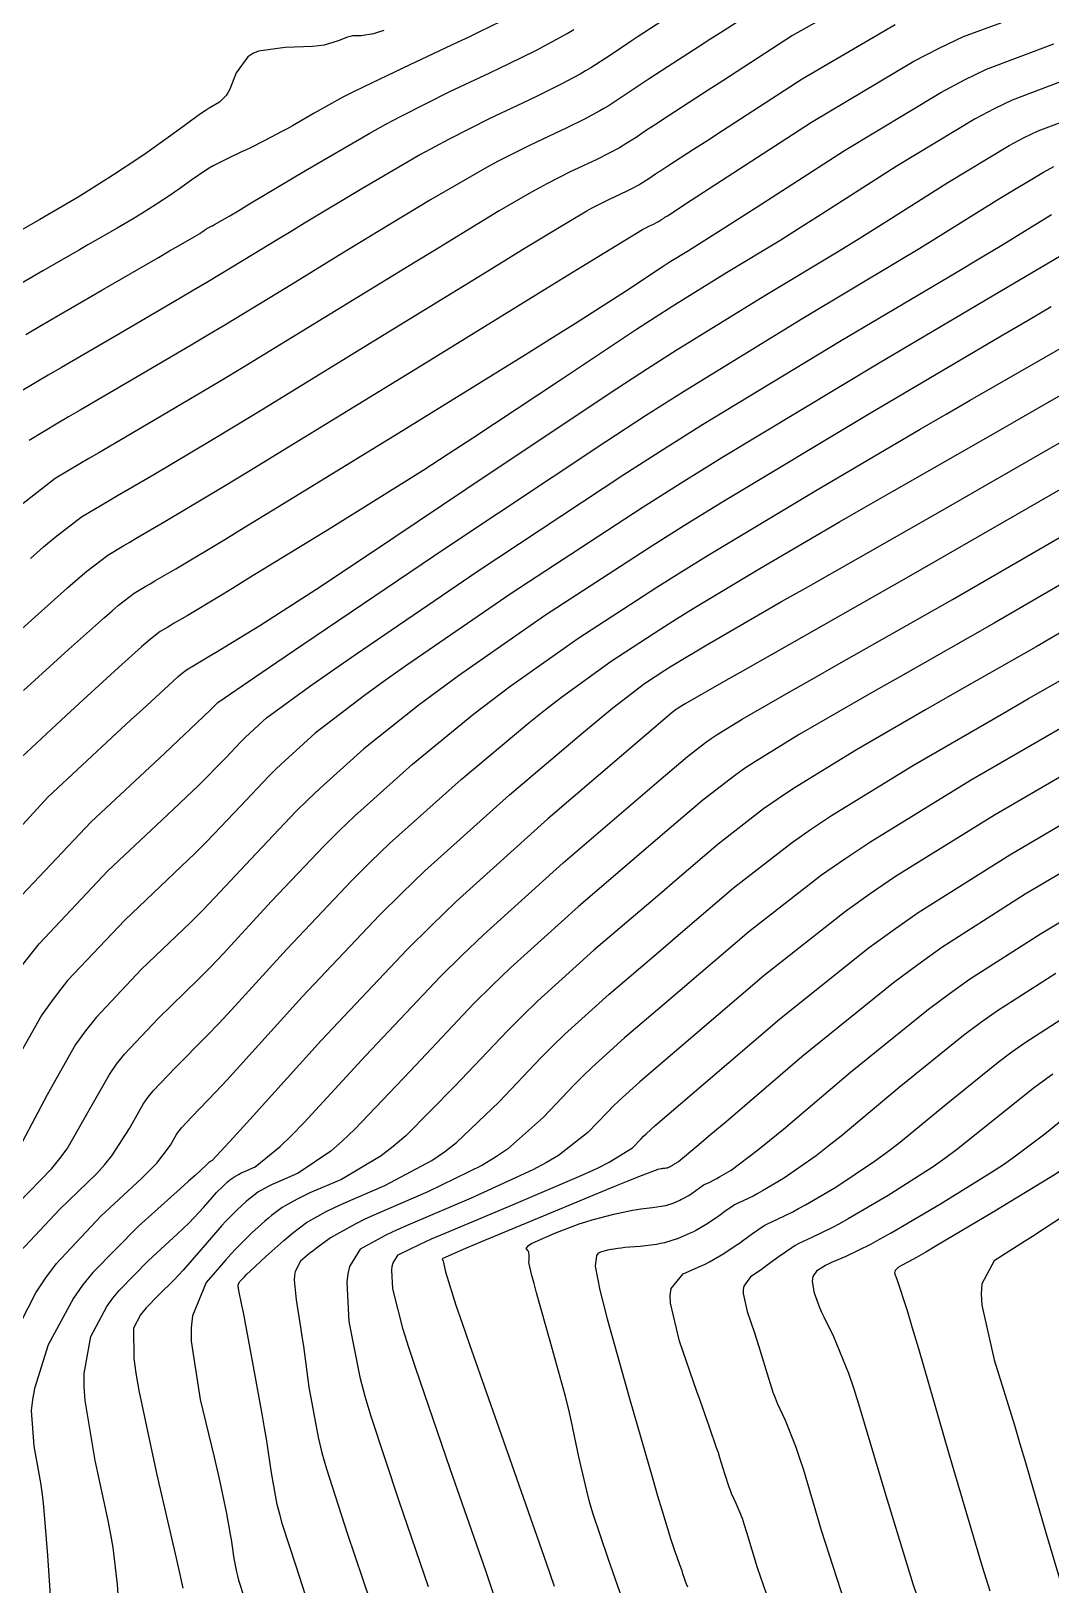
# Model space of a CAD drawing. Header units: metres. Extents: x 837475 to 838479, y 1189012 to 1191015.
# Drawn here: x 837572.4 to 837616.6, y 1190161.6 to 1190229 of the extents above; entities that cross this region are included whole.
import ezdxf

# ---------------------------------------------------------------- set-up
doc = ezdxf.new("R2010")
doc.units = ezdxf.units.M
doc.header["$LTSCALE"] = 0.3
doc.layers.add('COTAS 10', color=1, linetype='Continuous')
doc.layers.add('COTAS INT', color=252, linetype='Continuous')

msp = doc.modelspace()

# ---------------------------------------------------------------- linework, layer by layer
at = {"layer": 'COTAS 10'}
for points in [[(837571.834, 1190202.922), (837573.962, 1190204.824), (837574.412, 1190205.214), (837574.803, 1190205.545), (837575.713, 1190206.247), (837576.409, 1190206.662), (837576.663, 1190206.812), (837576.945, 1190206.977), (837578.188, 1190207.7), (837580.732, 1190209.224), (837581.834, 1190209.894), (837583.109, 1190210.672), (837589.149, 1190214.375), (837594.967, 1190217.951), (837596.101, 1190218.648), (837597.029, 1190219.217), (837598.659, 1190220.216), (837598.917, 1190220.366), (837598.98, 1190220.401), (837599.039, 1190220.433), (837599.22, 1190220.525), (837599.364, 1190220.592), (837599.399, 1190220.609), (837599.431, 1190220.624), (837599.531, 1190220.673), (837599.617, 1190220.719), (837599.665, 1190220.747), (837599.75, 1190220.803), (837599.841, 1190220.864), (837599.868, 1190220.882), (837599.896, 1190220.901), (837600.005, 1190220.971), (837601.035, 1190221.639), (837606.263, 1190225.029), (837610.697, 1190227.674), (837611.8, 1190228.245), (837612.849, 1190228.745), (837616.187, 1190229.964)], [(837572.149, 1190215.81), (837572.766, 1190216.172), (837575.45, 1190217.735), (837577.918, 1190219.165), (837578.397, 1190219.442), (837578.788, 1190219.669), (837579.464, 1190220.06), (837579.561, 1190220.116), (837579.587, 1190220.132), (837579.613, 1190220.147), (837579.701, 1190220.203), (837579.786, 1190220.259), (837579.832, 1190220.291), (837579.912, 1190220.35), (837579.993, 1190220.405), (837580.016, 1190220.418), (837580.039, 1190220.432), (837580.123, 1190220.475), (837580.209, 1190220.515), (837580.234, 1190220.527), (837580.258, 1190220.539), (837580.35, 1190220.584), (837581.012, 1190220.973), (837581.396, 1190221.202), (837581.868, 1190221.483), (837584.298, 1190222.937), (837587.083, 1190224.554), (837587.778, 1190224.939), (837588.44, 1190225.296), (837590.559, 1190226.359), (837592.294, 1190227.172), (837592.715, 1190227.372), (837593.111, 1190227.561), (837594.323, 1190228.154), (837595.364, 1190228.713), (837595.652, 1190228.88), (837595.939, 1190229.053)], [(837572.027, 1190188.487), (837572.728, 1190189.379), (837575.719, 1190192.544), (837578.542, 1190195.192), (837579.135, 1190195.759), (837579.648, 1190196.254), (837580.822, 1190197.441), (837581.487, 1190198.143), (837581.679, 1190198.332), (837581.874, 1190198.52), (837582.606, 1190199.178), (837584.471, 1190200.548), (837585.381, 1190201.184), (837586.461, 1190201.931), (837591.783, 1190205.557), (837598.114, 1190209.738), (837599.831, 1190210.835), (837601.531, 1190211.906), (837607.539, 1190215.557), (837612.531, 1190218.513), (837613.591, 1190219.147), (837614.51, 1190219.7), (837616.666, 1190221.03)], [(837571.294, 1190171.691), (837572.589, 1190174.232), (837573.02, 1190174.881), (837573.483, 1190175.506), (837575.417, 1190177.566), (837577.183, 1190179.197), (837577.539, 1190179.551), (837577.838, 1190179.863), (837578.438, 1190180.638), (837578.716, 1190181.13), (837578.812, 1190181.264), (837578.917, 1190181.397), (837579.362, 1190181.868), (837580.401, 1190182.95), (837580.878, 1190183.468), (837581.439, 1190184.08), (837584.151, 1190187.08), (837587.51, 1190190.625), (837588.478, 1190191.581), (837589.462, 1190192.526), (837593.155, 1190195.849), (837596.364, 1190198.567), (837597.043, 1190199.131), (837597.632, 1190199.613), (837599.004, 1190200.674), (837599.883, 1190201.247), (837600.161, 1190201.421), (837600.455, 1190201.602), (837601.641, 1190202.315), (837603.956, 1190203.651), (837604.961, 1190204.226), (837606.125, 1190204.889), (837611.641, 1190208.025), (837617.806, 1190211.566)], [(837584.587, 1190160.213), (837583.868, 1190162.416), (837583.297, 1190164.181), (837583.175, 1190164.626), (837583.068, 1190165.051), (837582.812, 1190166.426), (837582.599, 1190167.894), (837582.52, 1190168.378), (837582.432, 1190168.895), (837582.043, 1190171.045), (837581.673, 1190172.991), (837581.598, 1190173.381), (837581.535, 1190173.706), (837581.405, 1190174.341), (837581.377, 1190174.529), (837581.377, 1190174.571), (837581.381, 1190174.61), (837581.425, 1190174.717), (837581.642, 1190174.933), (837581.755, 1190175.041), (837581.89, 1190175.169), (837582.572, 1190175.805), (837583.348, 1190176.501), (837583.543, 1190176.667), (837583.729, 1190176.822), (837584.332, 1190177.283), (837585.186, 1190177.764), (837585.531, 1190177.93), (837585.923, 1190178.112), (837587.731, 1190178.888), (837589.778, 1190179.975), (837590.321, 1190180.352), (837590.854, 1190180.762), (837592.695, 1190182.52), (837594.508, 1190184.438), (837595.024, 1190184.949), (837595.546, 1190185.452), (837597.48, 1190187.196), (837599.507, 1190188.93), (837600.675, 1190189.93), (837602.869, 1190191.807), (837605.434, 1190193.794), (837606.257, 1190194.366), (837607.128, 1190194.948), (837610.684, 1190197.131), (837614.134, 1190199.128), (837614.94, 1190199.593), (837615.68, 1190200.019), (837617.815, 1190201.24)], [(837598.05, 1190160.932), (837597.424, 1190162.713), (837596.771, 1190164.682), (837596.627, 1190165.173), (837596.498, 1190165.639), (837596.164, 1190167.125), (837595.832, 1190168.703), (837595.704, 1190169.228), (837595.562, 1190169.79), (837594.919, 1190172.136), (837594.325, 1190174.239), (837594.213, 1190174.647), (837594.123, 1190174.981), (837593.989, 1190175.557), (837594, 1190175.655), (837594.002, 1190175.687), (837594.003, 1190175.721), (837594.005, 1190175.862), (837593.983, 1190176.001), (837593.97, 1190176.034), (837593.953, 1190176.064), (837593.865, 1190176.154), (837593.992, 1190176.302), (837594.11, 1190176.369), (837594.264, 1190176.447), (837595.122, 1190176.824), (837596.179, 1190177.226), (837596.459, 1190177.32), (837596.733, 1190177.407), (837597.679, 1190177.655), (837598.49, 1190177.821), (837598.679, 1190177.855), (837598.853, 1190177.884), (837599.355, 1190177.944), (837599.738, 1190177.989), (837599.837, 1190178.008), (837599.933, 1190178.03), (837600.257, 1190178.133), (837600.545, 1190178.258), (837600.619, 1190178.294), (837600.69, 1190178.33), (837600.925, 1190178.465), (837601.13, 1190178.6), (837601.182, 1190178.636), (837601.232, 1190178.672), (837601.399, 1190178.794), (837601.556, 1190178.903), (837601.6, 1190178.929), (837601.645, 1190178.954), (837601.809, 1190179.029), (837602.056, 1190179.15), (837602.154, 1190179.203), (837602.263, 1190179.264), (837602.764, 1190179.556), (837603.913, 1190180.419), (837604.432, 1190180.84), (837605.037, 1190181.34), (837607.95, 1190183.804), (837611.331, 1190186.538), (837612.233, 1190187.208), (837613.119, 1190187.841), (837616.196, 1190189.813), (837618.833, 1190191.382)], [(837617.126, 1190179.551), (837616.615, 1190179.233), (837614.137, 1190177.73), (837611.698, 1190176.282), (837611.212, 1190175.998), (837610.809, 1190175.764), (837610.037, 1190175.342), (837609.881, 1190175.206), (837609.866, 1190175.153), (837609.863, 1190175.093), (837609.953, 1190174.822), (837610.405, 1190173.463), (837610.63, 1190172.718), (837610.898, 1190171.813), (837612.227, 1190167.21), (837613.659, 1190162.368), (837613.993, 1190161.312)]]:
    msp.add_lwpolyline(points, dxfattribs=at)
at = {"layer": 'COTAS INT'}
for points in [[(837609.086, 1190230.857), (837605.425, 1190228.784), (837602.407, 1190226.828), (837601.777, 1190226.42), (837601.237, 1190226.07), (837600.029, 1190225.289), (837599.435, 1190224.904), (837599.282, 1190224.803), (837599.134, 1190224.705), (837598.639, 1190224.371), (837598.174, 1190224.07), (837598.045, 1190223.992), (837597.916, 1190223.917), (837597.448, 1190223.666), (837596.903, 1190223.399), (837596.725, 1190223.314), (837596.536, 1190223.224), (837595.756, 1190222.858), (837594.766, 1190222.359), (837594.445, 1190222.184), (837594.104, 1190221.994), (837592.7, 1190221.176), (837590.641, 1190219.929), (837589.886, 1190219.469), (837589.051, 1190218.959), (837585.369, 1190216.7), (837581.562, 1190214.374), (837580.649, 1190213.822), (837579.796, 1190213.31), (837577.225, 1190211.791), (837575.322, 1190210.683), (837574.891, 1190210.43), (837574.501, 1190210.201), (837573.436, 1190209.565), (837572.042, 1190208.49)], [(837605.006, 1190230.662), (837602.415, 1190228.982), (837601.845, 1190228.613), (837601.338, 1190228.285), (837600.041, 1190227.448), (837599.204, 1190226.906), (837598.989, 1190226.764), (837598.78, 1190226.625), (837598.083, 1190226.155), (837597.429, 1190225.731), (837597.247, 1190225.621), (837597.065, 1190225.515), (837596.406, 1190225.162), (837595.639, 1190224.786), (837595.389, 1190224.666), (837595.122, 1190224.54), (837594.023, 1190224.025), (837592.63, 1190223.322), (837592.178, 1190223.076), (837591.697, 1190222.808), (837589.72, 1190221.656), (837587.446, 1190220.285), (837586.778, 1190219.879), (837586.093, 1190219.462), (837583.478, 1190217.862), (837580.788, 1190216.226), (837580.056, 1190215.786), (837579.328, 1190215.353), (837576.744, 1190213.836), (837574.511, 1190212.536), (837574.005, 1190212.24), (837573.547, 1190211.97), (837572.298, 1190211.224)], [(837600.052, 1190229.607), (837598.974, 1190228.907), (837598.696, 1190228.724), (837598.426, 1190228.545), (837597.527, 1190227.939), (837596.684, 1190227.392), (837596.45, 1190227.251), (837596.215, 1190227.114), (837595.365, 1190226.658), (837594.375, 1190226.174), (837594.052, 1190226.019), (837593.708, 1190225.856), (837592.291, 1190225.192), (837590.494, 1190224.284), (837589.911, 1190223.967), (837589.291, 1190223.622), (837586.741, 1190222.135), (837584.252, 1190220.641), (837583.67, 1190220.29), (837583.135, 1190219.966), (837581.588, 1190219.024), (837580.015, 1190218.077), (837579.463, 1190217.75), (837578.86, 1190217.395), (837576.263, 1190215.881), (837573.7, 1190214.39), (837573.119, 1190214.049), (837572.593, 1190213.74), (837571.159, 1190212.884)], [(837593.281, 1190229.65), (837591.847, 1190228.948), (837591.379, 1190228.724), (837590.88, 1190228.487), (837588.826, 1190227.525), (837586.819, 1190226.567), (837586.349, 1190226.333), (837585.918, 1190226.112), (837584.673, 1190225.426), (837583.737, 1190224.878), (837583.5, 1190224.745), (837583.274, 1190224.62), (837582.536, 1190224.233), (837581.874, 1190223.908), (837581.694, 1190223.821), (837581.516, 1190223.736), (837580.888, 1190223.442), (837580.28, 1190223.13), (837580.114, 1190223.034), (837579.949, 1190222.933), (837579.365, 1190222.534), (837578.78, 1190222.111), (837578.615, 1190221.996), (837578.448, 1190221.881), (837577.834, 1190221.473), (837577.191, 1190221.068), (837577.006, 1190220.955), (837576.819, 1190220.843), (837576.116, 1190220.434), (837575.184, 1190219.9), (837574.851, 1190219.709), (837574.486, 1190219.498), (837572.898, 1190218.579), (837571.188, 1190217.58)], [(837587.7, 1190229.014), (837587.461, 1190228.929), (837587.248, 1190228.863), (837586.71, 1190228.781), (837586.338, 1190228.771), (837586.23, 1190228.751), (837586.121, 1190228.722), (837585.711, 1190228.553), (837585.101, 1190228.377), (837584.866, 1190228.344), (837584.602, 1190228.317), (837583.411, 1190228.276), (837582.247, 1190228.109), (837582.001, 1190228.003), (837581.787, 1190227.871), (837581.289, 1190227.177), (837581.004, 1190226.457), (837580.925, 1190226.308), (837580.845, 1190226.181), (837580.557, 1190225.905), (837580.114, 1190225.642), (837579.937, 1190225.523), (837579.737, 1190225.385), (837578.818, 1190224.718), (837577.728, 1190223.931), (837577.42, 1190223.716), (837577.11, 1190223.502), (837575.966, 1190222.742), (837574.769, 1190221.988), (837574.425, 1190221.779), (837574.076, 1190221.569), (837572.768, 1190220.808), (837571.58, 1190220.132)], [(837572.358, 1190206.105), (837572.928, 1190206.599), (837573.422, 1190207.018), (837574.575, 1190207.906), (837575.455, 1190208.431), (837575.777, 1190208.621), (837576.134, 1190208.83), (837577.707, 1190209.746), (837580.264, 1190211.267), (837581.241, 1190211.858), (837582.335, 1190212.523), (837587.259, 1190215.537), (837592.009, 1190218.455), (837592.994, 1190219.058), (837593.835, 1190219.573), (837595.68, 1190220.696), (837596.51, 1190221.18), (837596.713, 1190221.293), (837596.903, 1190221.396), (837597.488, 1190221.692), (837597.95, 1190221.908), (837598.062, 1190221.961), (837598.167, 1190222.012), (837598.49, 1190222.169), (837598.767, 1190222.318), (837598.843, 1190222.363), (837598.919, 1190222.409), (837599.194, 1190222.587), (837599.487, 1190222.784), (837599.575, 1190222.843), (837599.666, 1190222.902), (837600.017, 1190223.13), (837601.136, 1190223.854), (837601.71, 1190224.226), (837602.399, 1190224.673), (837605.844, 1190226.907), (837609.892, 1190229.266)], [(837572.052, 1190200.364), (837574.003, 1190202.146), (837575.565, 1190203.543), (837575.896, 1190203.829), (837576.183, 1190204.072), (837576.852, 1190204.588), (837577.362, 1190204.892), (837577.55, 1190205.003), (837577.757, 1190205.124), (837578.669, 1190205.655), (837580.786, 1190206.927), (837581.753, 1190207.516), (837582.884, 1190208.206), (837588.341, 1190211.554), (837593.849, 1190214.956), (837595.011, 1190215.68), (837596.017, 1190216.311), (837598.341, 1190217.804), (837599.526, 1190218.593), (837599.813, 1190218.78), (837600.083, 1190218.953), (837600.911, 1190219.463), (837602.384, 1190220.384), (837603.061, 1190220.816), (837603.854, 1190221.325), (837607.687, 1190223.803), (837611.874, 1190226.324), (837612.891, 1190226.861), (837613.845, 1190227.327), (837616.775, 1190228.428)], [(837617.363, 1190226.891), (837614.967, 1190225.991), (837614.187, 1190225.61), (837613.356, 1190225.171), (837609.932, 1190223.11), (837606.518, 1190220.919), (837605.693, 1190220.399), (837604.921, 1190219.916), (837602.568, 1190218.486), (837600.234, 1190217.048), (837599.473, 1190216.561), (837598.663, 1190216.034), (837595.324, 1190213.811), (837591.563, 1190211.317), (837590.486, 1190210.621), (837589.395, 1190209.922), (837585.324, 1190207.375), (837581.841, 1190205.238), (837581.119, 1190204.797), (837580.502, 1190204.422), (837579.151, 1190203.61), (837578.568, 1190203.271), (837578.436, 1190203.193), (837578.316, 1190203.123), (837577.991, 1190202.928), (837577.564, 1190202.599), (837577.381, 1190202.444), (837577.169, 1190202.261), (837576.172, 1190201.37), (837574.64, 1190199.965), (837574.091, 1190199.459), (837573.489, 1190198.902), (837570.866, 1190196.466)], [(837569.824, 1190192.173), (837573.106, 1190195.738), (837576.091, 1190198.513), (837576.705, 1190199.083), (837577.227, 1190199.566), (837578.341, 1190200.594), (837578.773, 1190200.98), (837578.865, 1190201.059), (837578.944, 1190201.127), (837579.129, 1190201.269), (837579.27, 1190201.354), (837579.322, 1190201.384), (837579.379, 1190201.418), (837579.632, 1190201.565), (837580.218, 1190201.917), (837580.485, 1190202.079), (837580.798, 1190202.27), (837582.308, 1190203.197), (837584.941, 1190204.888), (837585.962, 1190205.561), (837587.109, 1190206.324), (837592.308, 1190209.817), (837597.8, 1190213.476), (837599.133, 1190214.342), (837600.385, 1190215.144), (837604.225, 1190217.51), (837607.458, 1190219.449), (837608.326, 1190219.982), (837609.182, 1190220.513), (837612.176, 1190222.416), (837614.837, 1190224.018), (837615.483, 1190224.359), (837616.089, 1190224.655), (837617.951, 1190225.355)], [(837571.49, 1190190.975), (837574.991, 1190194.679), (837578.17, 1190197.64), (837578.787, 1190198.217), (837579.29, 1190198.689), (837580.156, 1190199.513), (837580.283, 1190199.647), (837580.32, 1190199.683), (837580.357, 1190199.718), (837580.496, 1190199.844), (837582.092, 1190200.944), (837583.048, 1190201.594), (837584.227, 1190202.394), (837590.339, 1190206.533), (837597.326, 1190211.18), (837599.055, 1190212.3), (837600.696, 1190213.348), (837605.882, 1190216.533), (837609.995, 1190218.981), (837610.958, 1190219.564), (837611.846, 1190220.106), (837614.421, 1190221.723), (837616.319, 1190222.865), (837616.779, 1190223.108)], [(837617.175, 1190219.293), (837616.223, 1190218.729), (837615.068, 1190218.045), (837609.196, 1190214.58), (837602.366, 1190210.464), (837600.606, 1190209.37), (837598.903, 1190208.296), (837593.227, 1190204.58), (837588.695, 1190201.467), (837587.713, 1190200.773), (837586.849, 1190200.151), (837584.715, 1190198.512), (837583.392, 1190197.321), (837583.039, 1190196.982), (837582.692, 1190196.639), (837581.488, 1190195.369), (837580.006, 1190193.819), (837579.484, 1190193.301), (837578.913, 1190192.744), (837576.448, 1190190.408), (837573.965, 1190187.783), (837573.384, 1190187.042), (837572.848, 1190186.296), (837571.295, 1190183.552)], [(837616.658, 1190217.015), (837615.663, 1190216.431), (837614.49, 1190215.743), (837608.775, 1190212.379), (837602.431, 1190208.569), (837600.862, 1190207.599), (837599.373, 1190206.666), (837594.671, 1190203.604), (837590.929, 1190201.004), (837590.046, 1190200.362), (837589.228, 1190199.755), (837586.825, 1190197.846), (837584.909, 1190196.122), (837584.399, 1190195.632), (837583.896, 1190195.136), (837582.154, 1190193.296), (837580.364, 1190191.384), (837579.833, 1190190.842), (837579.285, 1190190.295), (837577.177, 1190188.273), (837575.203, 1190186.186), (837574.741, 1190185.597), (837574.315, 1190185.004), (837573.08, 1190182.823), (837572.006, 1190180.802)], [(837571.826, 1190178.133), (837573.291, 1190179.63), (837573.634, 1190180.057), (837573.95, 1190180.489), (837574.866, 1190182.095), (837575.782, 1190183.713), (837576.098, 1190184.153), (837576.441, 1190184.59), (837577.905, 1190186.138), (837579.657, 1190187.847), (837580.181, 1190188.384), (837580.723, 1190188.95), (837582.82, 1190191.224), (837585.101, 1190193.632), (837585.758, 1190194.282), (837586.427, 1190194.924), (837588.935, 1190197.18), (837591.607, 1190199.359), (837592.378, 1190199.952), (837593.164, 1190200.54), (837596.116, 1190202.627), (837599.543, 1190204.86), (837600.628, 1190205.54), (837601.772, 1190206.247), (837606.397, 1190209.024), (837610.979, 1190211.712), (837612.096, 1190212.363), (837613.147, 1190212.973), (837616.397, 1190214.839), (837619.054, 1190216.365)], [(837571.913, 1190176.029), (837573.622, 1190177.85), (837575.237, 1190179.414), (837575.586, 1190179.804), (837575.894, 1190180.176), (837576.652, 1190181.366), (837577.249, 1190182.421), (837577.455, 1190182.708), (837577.679, 1190182.993), (837578.634, 1190184.003), (837580.029, 1190185.398), (837580.53, 1190185.926), (837581.081, 1190186.515), (837583.485, 1190189.152), (837586.305, 1190192.128), (837587.118, 1190192.931), (837587.944, 1190193.725), (837591.045, 1190196.515), (837593.985, 1190198.963), (837594.711, 1190199.541), (837595.398, 1190200.077), (837597.56, 1190201.65), (837599.713, 1190203.053), (837600.395, 1190203.48), (837601.114, 1190203.925), (837604.019, 1190205.669), (837607.467, 1190207.682), (837608.529, 1190208.294), (837609.636, 1190208.931), (837614.019, 1190211.432), (837618.43, 1190213.966)], [(837617.663, 1190209.44), (837610.562, 1190205.355), (837604.563, 1190201.951), (837603.395, 1190201.287), (837602.44, 1190200.745), (837600.768, 1190199.794), (837600.513, 1190199.637), (837600.45, 1190199.595), (837600.391, 1190199.554), (837600.206, 1190199.411), (837594.817, 1190194.8), (837590.838, 1190191.213), (837589.765, 1190190.179), (837588.704, 1190189.127), (837584.975, 1190185.183), (837582.028, 1190181.913), (837581.46, 1190181.287), (837581, 1190180.782), (837580.234, 1190179.966), (837580.179, 1190179.943), (837580.168, 1190179.937), (837580.157, 1190179.932), (837580.131, 1190179.918), (837580.113, 1190179.904), (837580.101, 1190179.894), (837580.078, 1190179.873), (837580.048, 1190179.843), (837580.039, 1190179.832), (837580.028, 1190179.821), (837579.986, 1190179.771), (837579.506, 1190179.332), (837579.22, 1190179.075), (837578.868, 1190178.76), (837577.044, 1190177.132), (837575.069, 1190175.12), (837574.622, 1190174.562), (837574.218, 1190174.004), (837573.119, 1190171.986), (837572.527, 1190170.081), (837572.443, 1190169.595), (837572.393, 1190169.127), (837572.499, 1190167.586), (837572.792, 1190165.99), (837572.86, 1190165.488), (837572.922, 1190164.96), (837573.096, 1190162.834), (837573.231, 1190160.886)], [(837576.213, 1190160.496), (837576.137, 1190161.585), (837575.943, 1190163.191), (837575.847, 1190163.75), (837575.734, 1190164.357), (837575.172, 1190166.96), (837574.728, 1190169.566), (837574.688, 1190170.174), (837574.685, 1190170.734), (837574.972, 1190172.347), (837575.676, 1190173.639), (837575.934, 1190173.997), (837576.221, 1190174.354), (837577.485, 1190175.642), (837578.73, 1190176.777), (837579.004, 1190177.037), (837579.247, 1190177.274), (837579.871, 1190177.936), (837580.256, 1190178.388), (837580.349, 1190178.492), (837580.436, 1190178.587), (837580.701, 1190178.856), (837580.913, 1190179.046), (837580.966, 1190179.091), (837581.017, 1190179.133), (837581.182, 1190179.259), (837581.414, 1190179.39), (837581.509, 1190179.436), (837581.615, 1190179.485), (837582.108, 1190179.697), (837583.195, 1190180.58), (837583.676, 1190181.053), (837584.235, 1190181.626), (837586.905, 1190184.517), (837590.155, 1190187.955), (837591.08, 1190188.871), (837592.015, 1190189.772), (837595.483, 1190192.899), (837599.63, 1190196.447), (837600.872, 1190197.51), (837601.652, 1190198.114), (837601.902, 1190198.288), (837602.167, 1190198.465), (837603.247, 1190199.128), (837605.363, 1190200.341), (837606.281, 1190200.864), (837607.343, 1190201.468), (837612.375, 1190204.326), (837618.59, 1190207.921)], [(837619.164, 1190206.184), (837614.189, 1190203.297), (837610.122, 1190200.985), (837609.167, 1190200.44), (837608.287, 1190199.936), (837605.726, 1190198.463), (837603.821, 1190197.292), (837603.353, 1190196.98), (837602.912, 1190196.674), (837601.537, 1190195.609), (837599.979, 1190194.275), (837596.148, 1190190.998), (837593.192, 1190188.332), (837592.394, 1190187.564), (837591.606, 1190186.783), (837588.835, 1190183.852), (837586.441, 1190181.338), (837585.891, 1190180.82), (837585.389, 1190180.378), (837583.982, 1190179.427), (837583.051, 1190179.027), (837582.85, 1190178.934), (837582.672, 1190178.848), (837582.232, 1190178.6), (837581.921, 1190178.363), (837581.825, 1190178.283), (837581.724, 1190178.198), (837581.325, 1190177.839), (837580.824, 1190177.331), (837580.659, 1190177.151), (837580.484, 1190176.954), (837579.756, 1190176.102), (837578.989, 1190175.217), (837578.788, 1190175), (837578.592, 1190174.794), (837577.926, 1190174.152), (837577.372, 1190173.588), (837577.246, 1190173.431), (837577.133, 1190173.275), (837576.825, 1190172.708), (837576.842, 1190171.386), (837576.934, 1190170.753), (837577.063, 1190170.004), (837577.845, 1190166.335), (837578.675, 1190162.724), (837578.835, 1190162.011), (837578.964, 1190161.423)], [(837619.425, 1190204.255), (837616.002, 1190202.269), (837612.901, 1190200.502), (837612.053, 1190200.016), (837611.21, 1190199.532), (837608.205, 1190197.797), (837605.474, 1190196.12), (837604.805, 1190195.673), (837604.173, 1190195.234), (837602.203, 1190193.708), (837600.327, 1190192.102), (837599.754, 1190191.612), (837596.814, 1190189.097), (837594.369, 1190186.892), (837593.709, 1190186.256), (837593.057, 1190185.61), (837590.765, 1190183.186), (837588.648, 1190181.05), (837588.106, 1190180.586), (837587.583, 1190180.177), (837585.857, 1190179.157), (837584.487, 1190178.569), (837584.19, 1190178.432), (837583.929, 1190178.306), (837583.282, 1190177.942), (837582.825, 1190177.592), (837582.684, 1190177.475), (837582.536, 1190177.35), (837581.948, 1190176.822), (837581.264, 1190176.138), (837581.055, 1190175.913), (837580.838, 1190175.674), (837579.984, 1190174.679), (837579.391, 1190173.237), (837579.338, 1190172.714), (837579.334, 1190172.137), (837579.722, 1190169.61), (837580.325, 1190167.101), (837580.457, 1190166.536), (837580.572, 1190166.028), (837580.862, 1190164.66), (837581.026, 1190163.753), (837581.063, 1190163.535), (837581.097, 1190163.331), (837581.186, 1190162.711), (837581.295, 1190162.131), (837581.34, 1190161.952), (837581.391, 1190161.764), (837581.632, 1190161.019)], [(837617.058, 1190198.724), (837613.162, 1190196.466), (837608.782, 1190193.776), (837607.708, 1190193.059), (837606.694, 1190192.354), (837603.534, 1190189.906), (837599.856, 1190186.758), (837598.146, 1190185.295), (837596.722, 1190184.011), (837596.338, 1190183.641), (837595.959, 1190183.265), (837594.625, 1190181.854), (837593.061, 1190180.474), (837592.537, 1190180.118), (837591.972, 1190179.773), (837589.605, 1190178.618), (837587.359, 1190177.654), (837586.872, 1190177.429), (837586.444, 1190177.221), (837585.383, 1190176.624), (837584.769, 1190176.177), (837584.622, 1190176.064), (837584.486, 1190175.957), (837584.078, 1190175.608), (837583.841, 1190175.158), (837583.812, 1190174.986), (837583.799, 1190174.794), (837583.883, 1190173.93), (837584.083, 1190172.742), (837584.142, 1190172.345), (837584.203, 1190171.92), (837584.437, 1190170.14), (837584.842, 1190167.971), (837585.01, 1190167.3), (837585.203, 1190166.598), (837586.105, 1190163.812), (837587.103, 1190160.852)], [(837617.903, 1190197.121), (837614.2, 1190194.964), (837609.903, 1190192.295), (837608.8, 1190191.543), (837607.734, 1190190.786), (837604.2, 1190188.005), (837600.204, 1190184.585), (837598.812, 1190183.393), (837597.899, 1190182.571), (837597.653, 1190182.334), (837597.41, 1190182.093), (837596.555, 1190181.188), (837595.268, 1190180.187), (837594.752, 1190179.884), (837594.167, 1190179.571), (837591.479, 1190178.348), (837588.83, 1190177.221), (837588.27, 1190176.967), (837587.785, 1190176.739), (837586.661, 1190176.126), (837586.199, 1190175.372), (837586.133, 1190175.055), (837586.093, 1190174.691), (837586.17, 1190172.986), (837586.655, 1190170.569), (837586.873, 1190169.756), (837587.126, 1190168.882), (837588.341, 1190165.208), (837589.62, 1190161.49)], [(837592.471, 1190161.136), (837592.137, 1190162.129), (837590.577, 1190166.604), (837589.076, 1190170.949), (837588.779, 1190171.859), (837588.534, 1190172.643), (837588.08, 1190174.415), (837588.044, 1190175.216), (837588.062, 1190175.387), (837588.094, 1190175.536), (837588.31, 1190175.889), (837589.265, 1190176.353), (837589.761, 1190176.571), (837590.358, 1190176.827), (837593.353, 1190178.079), (837596.361, 1190179.369), (837596.967, 1190179.65), (837597.474, 1190179.899), (837598.485, 1190180.523), (837598.861, 1190180.92), (837598.968, 1190181.026), (837599.076, 1190181.131), (837599.477, 1190181.492), (837604.865, 1190186.105), (837608.717, 1190189.184), (837609.798, 1190189.973), (837610.885, 1190190.733), (837614.865, 1190193.247), (837618.213, 1190195.208)], [(837618.523, 1190193.295), (837615.531, 1190191.53), (837611.915, 1190189.213), (837610.874, 1190188.469), (837609.814, 1190187.681), (837605.841, 1190184.469), (837602.533, 1190181.642), (837601.893, 1190181.098), (837601.372, 1190180.656), (837600.489, 1190179.921), (837600.401, 1190179.87), (837600.381, 1190179.859), (837600.364, 1190179.85), (837600.32, 1190179.828), (837600.291, 1190179.815), (837600.283, 1190179.81), (837600.275, 1190179.806), (837600.248, 1190179.787), (837600.218, 1190179.765), (837600.209, 1190179.759), (837600.2, 1190179.752), (837600.164, 1190179.728), (837600.122, 1190179.704), (837600.11, 1190179.698), (837600.096, 1190179.692), (837600.046, 1190179.67), (837599.988, 1190179.651), (837599.971, 1190179.648), (837599.954, 1190179.644), (837599.886, 1190179.636), (837599.797, 1190179.625), (837599.766, 1190179.62), (837599.733, 1190179.614), (837599.589, 1190179.585), (837598.754, 1190179.265), (837598.284, 1190179.076), (837597.711, 1190178.843), (837594.781, 1190177.639), (837591.89, 1190176.437), (837591.341, 1190176.205), (837590.902, 1190176.018), (837590.228, 1190175.705), (837590.273, 1190175.603), (837590.288, 1190175.549), (837590.303, 1190175.482), (837590.369, 1190175.147), (837590.824, 1190173.695), (837591.087, 1190172.926), (837591.408, 1190171.996), (837593.058, 1190167.311), (837594.745, 1190162.513), (837595.089, 1190161.512)], [(837616.862, 1190188.096), (837614.323, 1190186.469), (837613.592, 1190185.947), (837612.848, 1190185.394), (837610.058, 1190183.138), (837607.542, 1190181.038), (837606.97, 1190180.582), (837606.453, 1190180.182), (837605.038, 1190179.191), (837604.126, 1190178.658), (837603.926, 1190178.546), (837603.749, 1190178.45), (837603.297, 1190178.23), (837602.998, 1190178.092), (837602.917, 1190178.047), (837602.836, 1190177.999), (837602.551, 1190177.802), (837602.247, 1190177.579), (837602.155, 1190177.514), (837602.059, 1190177.448), (837601.685, 1190177.203), (837601.258, 1190176.956), (837601.128, 1190176.889), (837600.994, 1190176.824), (837600.469, 1190176.597), (837599.878, 1190176.409), (837599.703, 1190176.369), (837599.522, 1190176.334), (837598.824, 1190176.252), (837598.16, 1190176.197), (837598.001, 1190176.179), (837597.853, 1190176.16), (837597.404, 1190176.084), (837597.099, 1190175.999), (837597.041, 1190175.975), (837596.994, 1190175.95), (837596.921, 1190175.859), (837596.913, 1190175.732), (837596.907, 1190175.684), (837596.901, 1190175.631), (837596.866, 1190175.395), (837597.068, 1190174.35), (837597.211, 1190173.787), (837597.391, 1190173.105), (837598.355, 1190169.655), (837599.366, 1190166.145), (837599.576, 1190165.426), (837599.755, 1190164.817), (837600.151, 1190163.529), (837600.33, 1190163.015), (837600.373, 1190162.892), (837600.412, 1190162.779), (837600.531, 1190162.444), (837600.622, 1190162.185), (837600.644, 1190162.119), (837600.664, 1190162.057), (837600.726, 1190161.856), (837600.78, 1190161.687), (837600.795, 1190161.646), (837600.811, 1190161.606), (837600.869, 1190161.482)], [(837604.694, 1190160.041), (837603.909, 1190162.305), (837603.455, 1190163.831), (837603.351, 1190164.155), (837603.256, 1190164.437), (837602.99, 1190165.096), (837602.789, 1190165.524), (837602.735, 1190165.66), (837602.682, 1190165.803), (837602.496, 1190166.382), (837602.283, 1190167.074), (837602.213, 1190167.289), (837602.138, 1190167.513), (837601.827, 1190168.404), (837601.419, 1190169.558), (837601.282, 1190169.947), (837601.135, 1190170.367), (837600.52, 1190172.137), (837600.13, 1190173.783), (837600.125, 1190174.124), (837600.165, 1190174.417), (837600.681, 1190175.06), (837601.443, 1190175.39), (837601.638, 1190175.485), (837601.826, 1190175.581), (837602.446, 1190175.94), (837602.989, 1190176.297), (837603.128, 1190176.392), (837603.261, 1190176.485), (837603.702, 1190176.81), (837604.117, 1190177.096), (837604.234, 1190177.166), (837604.352, 1190177.231), (837604.786, 1190177.431), (837605.441, 1190177.75), (837605.698, 1190177.89), (837605.989, 1190178.052), (837607.313, 1190178.826), (837608.994, 1190179.944), (837609.509, 1190180.325), (837610.046, 1190180.735), (837612.167, 1190182.473), (837614.365, 1190184.25), (837614.951, 1190184.685), (837615.527, 1190185.097), (837617.527, 1190186.379)], [(837616.731, 1190183.725), (837616.31, 1190183.424), (837615.882, 1190183.106), (837614.275, 1190181.807), (837612.551, 1190180.433), (837612.048, 1190180.067), (837611.534, 1190179.707), (837609.588, 1190178.46), (837607.852, 1190177.447), (837607.471, 1190177.234), (837607.133, 1190177.05), (837606.274, 1190176.632), (837605.705, 1190176.37), (837605.551, 1190176.284), (837605.397, 1190176.193), (837604.854, 1190175.818), (837604.337, 1190175.431), (837604.201, 1190175.334), (837604.067, 1190175.24), (837603.609, 1190174.933), (837603.319, 1190174.531), (837603.291, 1190174.377), (837603.286, 1190174.205), (837603.459, 1190173.427), (837603.779, 1190172.494), (837603.867, 1190172.223), (837603.954, 1190171.948), (837604.267, 1190170.909), (837604.584, 1190169.919), (837604.675, 1190169.674), (837604.767, 1190169.442), (837605.11, 1190168.71), (837605.565, 1190167.583), (837605.727, 1190167.103), (837605.905, 1190166.549), (837606.682, 1190163.94), (837607.682, 1190160.816)], [(837610.998, 1190160.625), (837610.671, 1190161.592), (837609.454, 1190165.575), (837608.356, 1190169.266), (837608.103, 1190170.05), (837607.873, 1190170.73), (837607.231, 1190172.324), (837606.799, 1190173.175), (837606.703, 1190173.386), (837606.616, 1190173.587), (837606.386, 1190174.227), (837606.305, 1190174.726), (837606.313, 1190174.839), (837606.333, 1190174.94), (837606.513, 1190175.216), (837606.866, 1190175.434), (837606.995, 1190175.5), (837607.137, 1190175.568), (837607.763, 1190175.833), (837608.826, 1190176.35), (837609.243, 1190176.577), (837609.715, 1190176.841), (837611.862, 1190178.095), (837614.075, 1190179.47), (837614.587, 1190179.809), (837615.055, 1190180.13), (837616.384, 1190181.141), (837617.399, 1190181.962)], [(837617.24, 1190177.585), (837615.849, 1190176.686), (837615.507, 1190176.466), (837615.185, 1190176.259), (837614.18, 1190175.619), (837613.644, 1190174.622), (837613.618, 1190174.191), (837613.644, 1190173.693), (837614.182, 1190171.334), (837615.061, 1190168.489), (837615.303, 1190167.685), (837615.545, 1190166.873), (837616.415, 1190163.881), (837617.172, 1190161.306)]]:
    msp.add_lwpolyline(points, dxfattribs=at)

doc.saveas('drawing.dxf')
